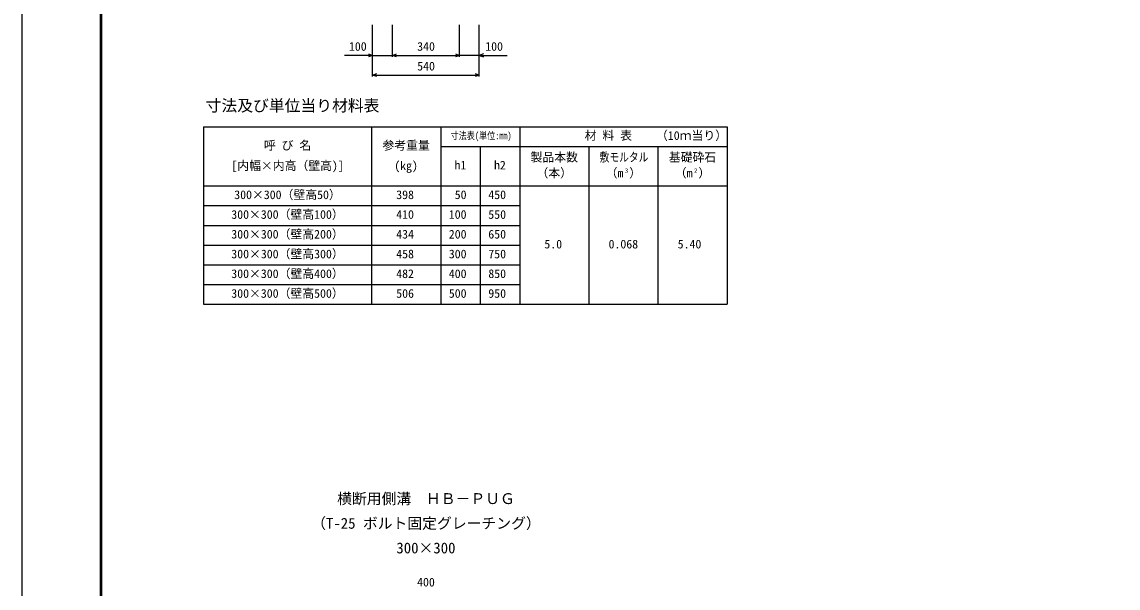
# Model space of a CAD drawing. Units: millimetres, scale not verified. Extents: x -16800 to 16800, y -5940 to 5940.
# Drawn here: x -16800 to -11250, y -2827 to 41 of the extents above; entities that cross this region are included whole.
import ezdxf
from ezdxf.enums import TextEntityAlignment as Align

# ---------------------------------------------------------------- set-up
doc = ezdxf.new("R2010")
doc.units = ezdxf.units.MM
doc.header["$LTSCALE"] = 20
for name, color, linetype, lineweight in [('0-0_DIM', 7, 'Continuous', 25), ('0-1_Defpoints', 5, 'Continuous', 25), ('0-3_HYO', 3, 'Continuous', 25), ('0-4_HYO2', 4, 'Continuous', 25), ('0-6_TXT', 7, 'Continuous', 25), ('0-7_WAKU', 3, 'Continuous', 25)]:
    doc.layers.add(name, color=color, linetype=linetype, lineweight=lineweight)
doc.styles.add('ＭＳ ゴシック', font='')
doc.styles.get('ＭＳ ゴシック').set_extended_font_data('MS Gothic')

msp = doc.modelspace()

# ---------------------------------------------------------------- linework, layer by layer
at = {"layer": '0-0_DIM'}
for p, q in [((-15024.3, -235.65), (-15024.3, 25.72)), ((-14924.3, -135.65), (-14924.3, 25.72)), ((-14584.3, -135.65), (-14584.3, 25.72)), ((-14484.3, -235.65), (-14484.3, 25.72)), ((-15024.3, -128.15), (-15166.09, -128.15)), ((-15024.3, -128.15), (-14924.3, -128.15)), ((-14924.3, -128.15), (-14584.3, -128.15)), ((-14484.3, -128.15), (-14584.3, -128.15)), ((-14484.3, -128.15), (-14342.51, -128.15)), ((-15024.3, -228.15), (-14484.3, -228.15))]:
    msp.add_line(p, q, dxfattribs=at)
for points in [[(-15045.44, -120.45), (-15024.3, -128.15), (-15045.44, -135.85)], [(-14903.16, -135.85), (-14924.3, -128.15), (-14903.16, -120.45)], [(-14605.44, -120.45), (-14584.3, -128.15), (-14605.44, -135.85)], [(-14463.16, -120.45), (-14484.3, -128.15), (-14463.16, -135.85)], [(-15003.16, -235.85), (-15024.3, -228.15), (-15003.16, -220.45)], [(-14505.44, -220.45), (-14484.3, -228.15), (-14505.44, -235.85)]]:
    msp.add_lwpolyline(points, dxfattribs=at)
at = {"layer": '0-1_Defpoints'}
msp.add_lwpolyline([(-16800, -5940), (0, -5940), (0, 5940), (-16800, 5940)], close=True, dxfattribs=at)
at = {"layer": '0-3_HYO'}
for p, q in [((-15879.94, -489.57), (-15879.94, -1389.57)), ((-15879.94, -489.57), (-13229.94, -489.57)), ((-15029.94, -489.57), (-15029.94, -1389.57)), ((-14679.94, -489.57), (-14679.94, -1389.57)), ((-14279.94, -489.57), (-14279.94, -1389.57)), ((-13229.94, -489.57), (-13229.94, -1389.57)), ((-14679.94, -589.57), (-14279.94, -589.57)), ((-14479.94, -589.57), (-14479.94, -1389.57)), ((-14279.94, -589.57), (-13229.94, -589.57)), ((-13929.94, -589.57), (-13929.94, -1389.57)), ((-13579.94, -589.57), (-13579.94, -1389.57)), ((-15879.94, -789.57), (-13229.94, -789.57)), ((-15879.94, -1389.57), (-13229.94, -1389.57))]:
    msp.add_line(p, q, dxfattribs=at)
at = {"layer": '0-4_HYO2'}
for p, q in [((-15879.94, -889.57), (-14279.94, -889.57)), ((-15879.94, -989.57), (-14279.94, -989.57)), ((-15879.94, -1089.57), (-14279.94, -1089.57)), ((-15879.94, -1189.57), (-14279.94, -1189.57)), ((-15879.94, -1289.57), (-14279.94, -1289.57))]:
    msp.add_line(p, q, dxfattribs=at)
at = {"layer": '0-7_WAKU', "lineweight": 50}
msp.add_lwpolyline([(-16400, -5540), (-400, -5540), (-400, 5540), (-16400, 5540)], close=True, dxfattribs=at)

# ---------------------------------------------------------------- texts
at = {"layer": '0-0_DIM', "style": 'ＭＳ ゴシック'}
for s, p in [('100', (-15144.3, -118.15)), ('340', (-14798.77, -118.15)), ('100', (-14454.3, -118.15)), ('540', (-14798.77, -218.15)), ('400', (-14799.3, -2832.23))]:
    msp.add_text(s, height=43.99, dxfattribs=at).set_placement(p, align=Align.BOTTOM_LEFT)
at = {"layer": '0-6_TXT', "style": 'ＭＳ ゴシック'}
for s, height, p in [('寸法及び単位当り材料表', 58.65, (-15869.94, -429.57)), ('材 料 表', 43.99, (-13951.04, -569.57)), ('（', 43.99, (-13589.94, -569.57)), ('1', 43.99, (-13529.94, -569.57)), ('0', 43.99, (-13499.94, -569.57)), ('ｍ', 43.99, (-13469.94, -569.57)), ('当', 43.99, (-13409.94, -569.57)), ('り', 43.99, (-13349.94, -569.57)), ('）', 43.99, (-13289.94, -569.57)), ('呼 び 名', 43.99, (-15574.94, -619.57)), ('参考重量', 43.99, (-14974.94, -619.57)), ('[内幅×内高（壁高)]', 43.99, (-15739.94, -722.34)), ('(kg)', 43.99, (-14914.94, -722.34)), ('h1', 43.99, (-14609.94, -719.57)), ('h2', 43.99, (-14409.94, -719.57)), ('製品本数', 43.99, (-14224.94, -679.57)), ('基礎砕石', 43.99, (-13524.94, -679.57)), ('（本）', 43.99, (-14194.94, -759.57)), ('（m ）', 43.99, (-13844.94, -759.57)), ('3', 21.99, (-13747.46, -729.57)), ('（m ）', 43.99, (-13494.94, -759.57)), ('2', 21.99, (-13397.46, -729.57)), ('300×300（壁高50）', 43.99, (-15724.94, -869.57)), ('398', 43.99, (-14904.94, -869.57)), (' 50', 43.99, (-14638.69, -869.57)), ('450', 43.99, (-14438.69, -869.57)), ('300×300（壁高100）', 43.99, (-15739.94, -969.57)), ('410', 43.99, (-14904.94, -969.57)), ('100', 43.99, (-14638.69, -969.57)), ('550', 43.99, (-14438.69, -969.57)), ('300×300（壁高200）', 43.99, (-15739.94, -1069.57)), ('434', 43.99, (-14904.94, -1069.57)), ('200', 43.99, (-14638.69, -1069.57)), ('650', 43.99, (-14438.69, -1069.57)), ('300×300（壁高300）', 43.99, (-15739.94, -1169.57)), ('5.0', 43.99, (-14154.94, -1119.57)), ('0.068', 43.99, (-13829.94, -1119.57)), ('5.40', 43.99, (-13479.94, -1119.57)), ('458', 43.99, (-14904.94, -1169.57)), ('300', 43.99, (-14638.69, -1169.57)), ('750', 43.99, (-14438.69, -1169.57)), ('300×300（壁高400）', 43.99, (-15739.94, -1269.57)), ('482', 43.99, (-14904.94, -1269.57)), ('400', 43.99, (-14638.69, -1269.57)), ('850', 43.99, (-14438.69, -1269.57)), ('300×300（壁高500）', 43.99, (-15739.94, -1369.57)), ('506', 43.99, (-14904.94, -1369.57)), ('500', 43.99, (-14638.69, -1369.57)), ('950', 43.99, (-14438.69, -1369.57)), ('横断用側溝\u3000ＨＢ－ＰＵＧ', 54.99, (-15204.3, -2417.82)), ('（T-25 ボルト固定グレーチング）', 54.99, (-15335.55, -2542.82)), ('300×300', 54.99, (-14904.3, -2667.82))]:
    msp.add_text(s, height=height, dxfattribs=at).set_placement(p, align=Align.BOTTOM_LEFT)
at = {"layer": '0-6_TXT', "style": 'ＭＳ ゴシック', "width": 0.8}
for s, height, p in [('寸法表(単位:㎜)', 36.66, (-14629.94, -564.57)), ('敷モルタル', 43.99, (-13874.94, -679.57))]:
    msp.add_text(s, height=height, dxfattribs=at).set_placement(p, align=Align.BOTTOM_LEFT)

doc.saveas('drawing.dxf')
